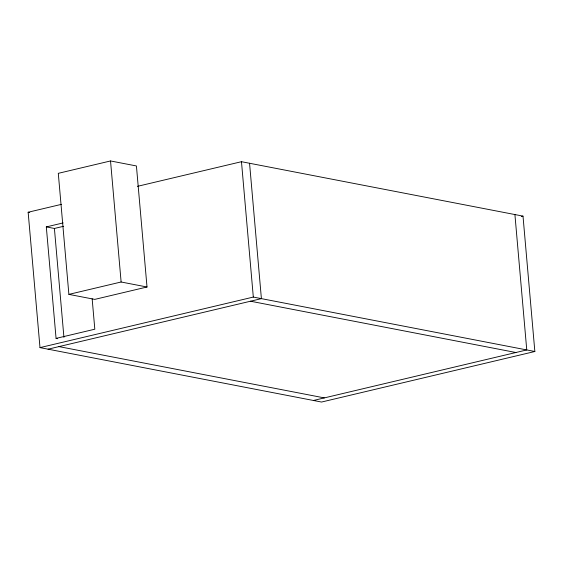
<?xml version="1.0" encoding="UTF-8"?>
<svg xmlns="http://www.w3.org/2000/svg" width="563" height="563" viewBox="0 0 563 563"><rect width="100%" height="100%" fill="white"/><g stroke="black" fill="none" stroke-linecap="round" stroke-linejoin="round"><path stroke-width="0.84" d="M110.531 160.955L58.292 173.334L68.883 294.379L94.774 299.382L147.013 287.003L136.422 165.958L110.531 160.955L121.122 282L147.013 287.003M137.365 186.36L241.471 161.701L523.006 216.122L534.85 351.502L321.529 402.045L39.994 347.617L28.15 212.237L61.43 204.355M57.686 338.701L56.068 338.391L46.314 226.903L63.162 222.913M46.314 226.903L54.407 228.465L63.668 226.27M68.883 294.379L121.122 282M521.303 216.53L523.006 216.122M56.068 338.391L94.816 329.207L92.149 298.728M39.994 347.617L253.315 297.074L534.85 351.502M48.087 349.18L261.401 298.643L249.557 163.263M313.443 400.483L526.757 349.94L514.913 214.559M28.15 212.237L29.769 212.554M250.521 301.219L515.877 352.515M58.967 346.604L324.323 397.9M241.471 161.701L253.315 297.074M54.407 228.465L63.929 337.343"/></g></svg>
